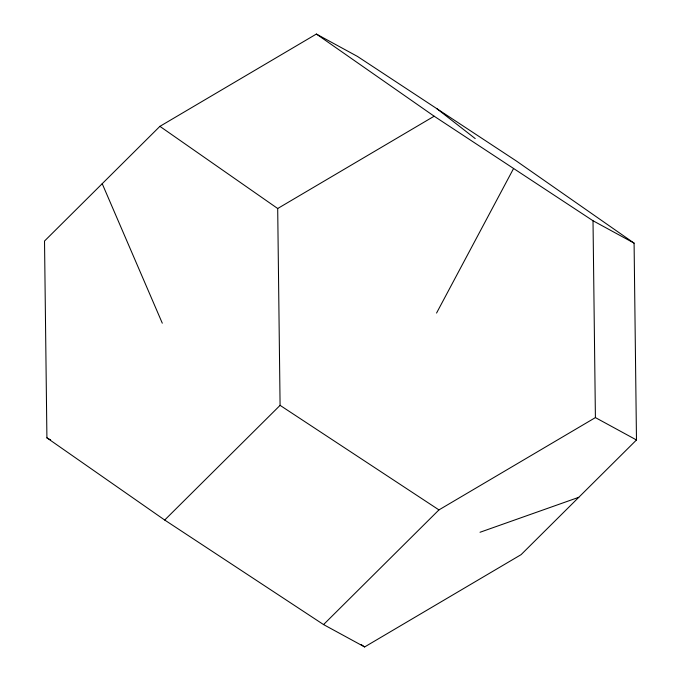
<?xml version="1.0" encoding="UTF-8"?>
<svg xmlns="http://www.w3.org/2000/svg" width="681" height="681" viewBox="0 0 681 681"><rect width="100%" height="100%" fill="white"/><g stroke="black" fill="none" stroke-linecap="round" stroke-linejoin="round"><path stroke-width="1.02" d="M436.555 313.056L513.585 168.479M159.907 126.351L44.52 241.031L46.912 437.874L164.7 520.037L323.552 624.579L364.624 646.95L521.093 554.649L636.48 439.969L634.088 243.126L516.3 160.963L357.448 56.421L316.376 34.05L159.907 126.351L277.695 208.514L280.087 405.357L164.7 520.037M323.552 624.579L438.947 509.899L595.407 417.598L636.48 439.969M277.695 208.514L434.155 116.213L593.015 220.755L634.088 243.126M480.02 532.27L578.79 497.309M46.912 437.874L50.649 439.909M280.087 405.357L438.947 509.899M316.376 34.05L434.155 116.213M361.143 644.515L364.624 646.95M436.87 108.696L475.227 138.592M102.21 183.691L162.299 323.194M593.015 220.755L595.407 417.598"/></g></svg>
